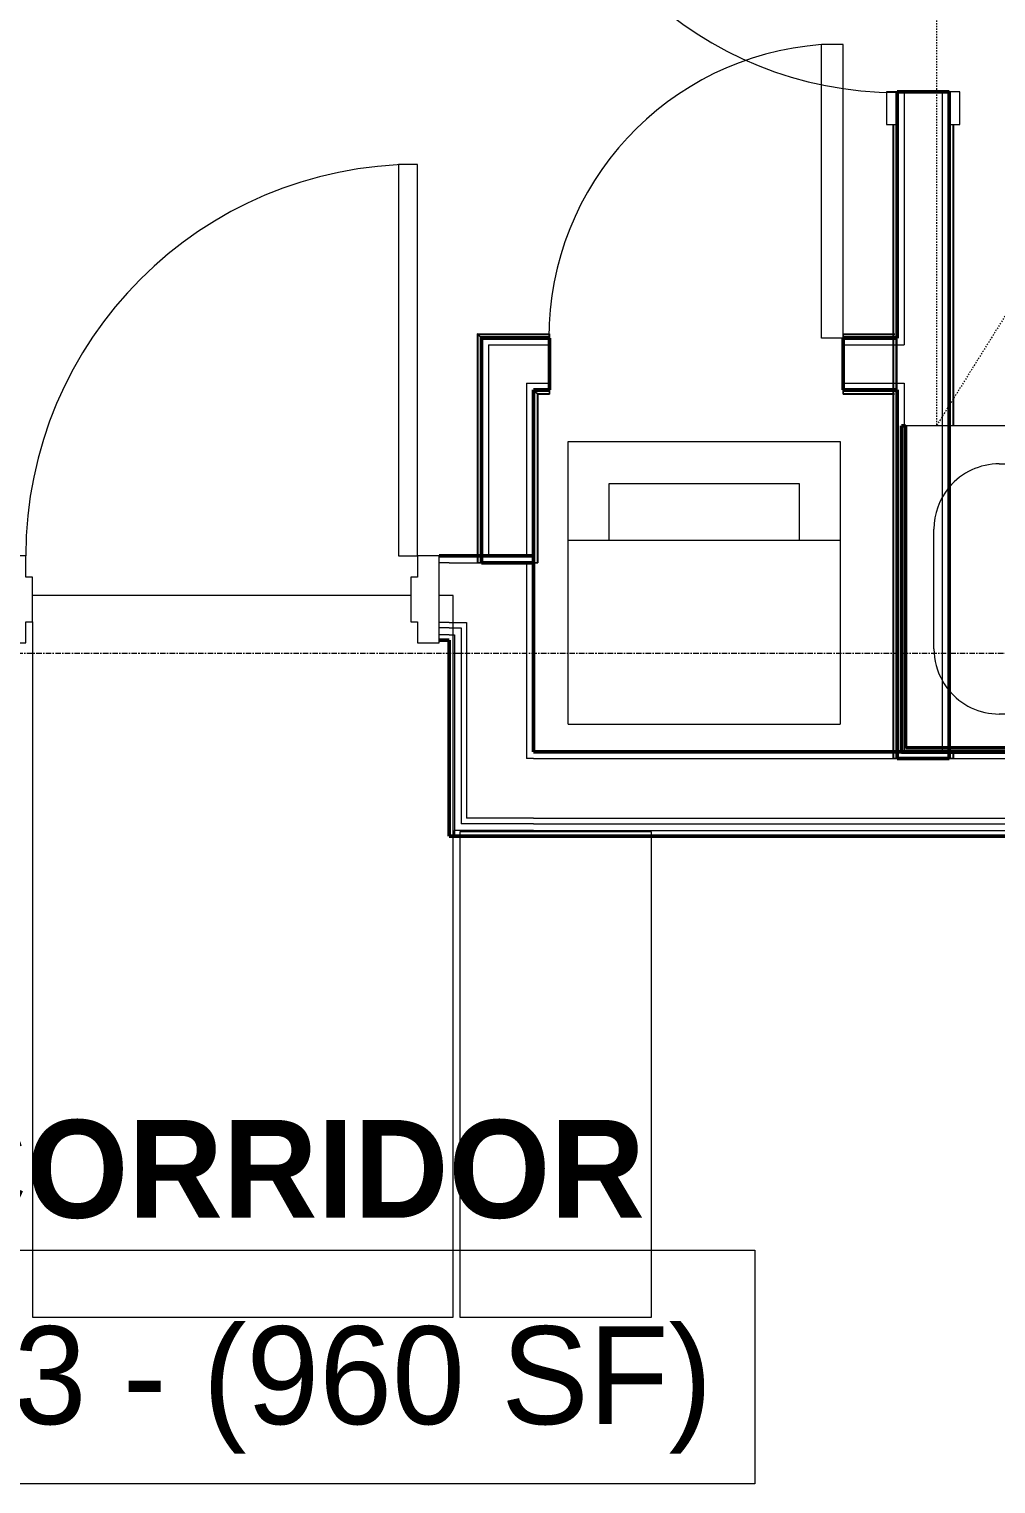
# Model space of a CAD drawing. Header units: inches. Extents: x -4218 to -1830, y 9756 to 12426.
# Drawn here: x -3065.1 to -2976.3, y 10390.8 to 10524.6 of the extents above; entities that cross this region are included whole.
import ezdxf

# ---------------------------------------------------------------- set-up
doc = ezdxf.new("R2010")
doc.units = ezdxf.units.IN
doc.header["$MEASUREMENT"] = 0
doc.linetypes.add('Dash', pattern=[0.25, 0.125, -0.125])
doc.linetypes.add('Grid Line 1_2_', pattern=[0.875, 0.5, -0.125, 0.125, -0.125])
for name, color, linetype, lineweight in [('0-1', 7, 'Continuous', 5), ('0-2', 252, 'Continuous', 9), ('0-3', 7, 'Continuous', 9), ('A-AREA-IDEN', 2, 'Continuous', 9), ('A-DOOR-1', 7, 'Continuous', 9), ('A-DOOR-2', 50, 'Continuous', 20), ('A-DOOR-FRAM-1', 50, 'Continuous', 20), ('A-FLOR-1', 253, 'Continuous', 9), ('A-FLOR-2', 252, 'Continuous', 9), ('A-FLOR-3', 7, 'Continuous', 9), ('A-GENM-HDLN-1', 7, 'Dash', 9), ('A-GENM-HDLN-2', 252, 'Dash', 9), ('A-WALL-1', 250, 'Continuous', 50), ('A-WALL-2', 10, 'Continuous', 13), ('A-WALL-3', 253, 'Continuous', 9), ('A-WALL-4', 254, 'Continuous', 9), ('A-WALL-5', 252, 'Continuous', 9), ('A-WALL-6', 7, 'Continuous', 9), ('I-WALL-1', 250, 'Continuous', 50), ('I-WALL-2', 254, 'Continuous', 9), ('I-WALL-3', 253, 'Continuous', 9), ('I-WALL-4', 252, 'Continuous', 9), ('P-SANR-FIXT-1', 7, 'Continuous', 9), ('P-SANR-FIXT-2', 252, 'Continuous', 9), ('P-SANR-FIXT-3', 253, 'Continuous', 9), ('P-SANR-FIXT-5', 254, 'Continuous', 9), ('S-GRID-1', 1, 'Grid Line 1_2_', 9)]:
    doc.layers.add(name, color=color, linetype=linetype, lineweight=lineweight)
doc.styles.add('Century Gothic', font='ufonts.com_century-gothic.ttf', dxfattribs={"height": 9})
doc.styles.add('Century Gothic_B', font='GOTHICB.TTF', dxfattribs={"height": 9})

# ---------------------------------------------------------------- blocks, each defined once
blk = doc.blocks.new('Basic Wall _ INT - W4BØF - _5_8 GYP - 2X4 WOOD_BATT_ - 5_8 GYP_ - ___-2682878-BACKGROUND - 1ST FLOOR')
at = {"layer": 'A-WALL-3'}
for p, q in [((-2985.32, 10515.84), (-2985.32, 10518.84)), ((-2985.67, 10496.6), (-2985.67, 10496.49)), ((-2985.67, 10496.48), (-2985.67, 10496.4)), ((-2985.67, 10496.39), (-2985.67, 10496.34)), ((-2985.67, 10496.19), (-2985.67, 10491.44)), ((-2985.32, 10491.44), (-2985.32, 10496.19)), ((-2985.67, 10491.29), (-2985.67, 10491.24)), ((-2985.67, 10491.24), (-2985.67, 10491.15)), ((-2985.67, 10491.15), (-2985.67, 10491.03)), ((-2985.62, 10457.54), (-2985.74, 10457.54)), ((-2985.67, 10458.16), (-2985.67, 10457.54)), ((-2985.53, 10457.54), (-2985.62, 10457.54)), ((-2985.45, 10457.54), (-2985.53, 10457.54)), ((-2985.37, 10457.54), (-2985.45, 10457.54)), ((-2985.32, 10457.54), (-2985.37, 10457.54)), ((-2985.32, 10457.54), (-2985.32, 10458.16))]:
    blk.add_line(p, q, dxfattribs=at)
at = {"layer": 'A-WALL-4'}
for p, q in [((-2985.74, 10457.54), (-2985.67, 10457.54)), ((-2985.67, 10457.54), (-2985.53, 10457.54)), ((-2985.53, 10457.54), (-2985.46, 10457.54)), ((-2985.35, 10457.54), (-2985.32, 10457.54))]:
    blk.add_line(p, q, dxfattribs=at)
at = {"layer": 'A-WALL-5'}
for p, q in [((-2985.67, 10515.84), (-2985.67, 10496.6)), ((-2985.32, 10496.19), (-2985.32, 10515.84)), ((-2985.74, 10496.6), (-2985.74, 10496.49)), ((-2985.74, 10496.48), (-2985.74, 10496.4)), ((-2985.74, 10496.39), (-2985.74, 10496.34)), ((-2985.74, 10496.19), (-2985.74, 10491.44)), ((-2985.45, 10496.17), (-2985.45, 10492.06)), ((-2985.74, 10491.29), (-2985.74, 10491.24)), ((-2985.74, 10491.24), (-2985.74, 10491.15)), ((-2985.74, 10491.15), (-2985.74, 10491.04)), ((-2985.67, 10491.03), (-2985.67, 10458.16)), ((-2985.45, 10492.05), (-2985.45, 10491.44)), ((-2985.32, 10458.16), (-2985.32, 10491.44)), ((-2985.74, 10458.16), (-2985.74, 10457.54)), ((-2985.45, 10458.16), (-2985.45, 10457.54))]:
    blk.add_line(p, q, dxfattribs=at)
at = {"layer": 'A-WALL-6'}
for p, q in [((-2985.74, 10515.84), (-2985.74, 10496.6)), ((-2985.45, 10515.84), (-2985.45, 10496.19)), ((-2985.74, 10491.03), (-2985.74, 10458.16)), ((-2985.45, 10491.44), (-2985.45, 10458.16))]:
    blk.add_line(p, q, dxfattribs=at)
blk = doc.blocks.new('Basic Wall _ INT - W4BØF - _5_8 GYP - 2X4 WOOD_BATT_ - 5_8 GYP_ - ___-2682877-BACKGROUND - 1ST FLOOR')
at = {"layer": 'A-WALL-3'}
for p, q in [((-2980.57, 10515.84), (-2980.57, 10518.84)), ((-2980.57, 10457.54), (-2980.57, 10458.13)), ((-2980.53, 10457.54), (-2980.57, 10457.54)), ((-2980.49, 10457.54), (-2980.53, 10457.54)), ((-2980.46, 10457.54), (-2980.49, 10457.54)), ((-2980.45, 10457.54), (-2980.46, 10457.54)), ((-2980.28, 10457.54), (-2980.45, 10457.54)), ((-2980.45, 10457.54), (-2980.45, 10457.54)), ((-2980.16, 10457.54), (-2980.28, 10457.54)), ((-2980.22, 10458.13), (-2980.22, 10457.54))]:
    blk.add_line(p, q, dxfattribs=at)
at = {"layer": 'A-WALL-4'}
for p, q in [((-2980.57, 10457.54), (-2980.55, 10457.54)), ((-2980.43, 10457.54), (-2980.37, 10457.54)), ((-2980.37, 10457.54), (-2980.22, 10457.54)), ((-2980.22, 10457.54), (-2980.16, 10457.54))]:
    blk.add_line(p, q, dxfattribs=at)
at = {"layer": 'A-WALL-5'}
for p, q in [((-2980.57, 10488.13), (-2980.57, 10515.84)), ((-2980.22, 10515.84), (-2980.22, 10488.13)), ((-2980.45, 10457.54), (-2980.45, 10458.13)), ((-2980.16, 10458.13), (-2980.16, 10457.54))]:
    blk.add_line(p, q, dxfattribs=at)
at = {"layer": 'A-WALL-6'}
for p, q in [((-2980.45, 10488.13), (-2980.45, 10515.84)), ((-2980.16, 10515.84), (-2980.16, 10488.13))]:
    blk.add_line(p, q, dxfattribs=at)
blk = doc.blocks.new('Basic Wall _ INT - W4BØF - _5_8 GYP - 2X4 WOOD_BATT_ - 5_8 GYP_ - ___-2682880-BACKGROUND - 1ST FLOOR')
at = {"layer": 'A-WALL-3'}
for p, q in [((-3018.75, 10491.42), (-3018.77, 10491.44)), ((-3018.65, 10491.32), (-3018.65, 10491.31)), ((-3018.57, 10491.24), (-3018.63, 10491.3)), ((-3018.42, 10491.09), (-3018.57, 10491.23)), ((-3018.36, 10491.03), (-3018.42, 10491.09)), ((-3018.77, 10475.53), (-3018.77, 10476.16))]:
    blk.add_line(p, q, dxfattribs=at)
at = {"layer": 'A-WALL-5'}
for p, q in [((-3018.77, 10476.16), (-3018.77, 10491.44)), ((-3018.42, 10491.09), (-3018.42, 10475.53)), ((-3018.77, 10475.53), (-3018.75, 10475.53)), ((-3018.63, 10475.53), (-3018.57, 10475.53)), ((-3018.57, 10475.53), (-3018.42, 10475.53)), ((-3018.42, 10475.53), (-3018.36, 10475.53))]:
    blk.add_line(p, q, dxfattribs=at)
at = {"layer": 'A-WALL-6'}
for p, q in [((-3018.65, 10475.53), (-3018.65, 10491.31)), ((-3018.36, 10491.03), (-3018.36, 10475.53)), ((-3018.73, 10475.53), (-3018.77, 10475.53)), ((-3018.65, 10475.53), (-3018.73, 10475.53)), ((-3018.36, 10475.53), (-3018.65, 10475.53))]:
    blk.add_line(p, q, dxfattribs=at)
at = {"layer": 'A-WALL-6', "flags": 128}
for points in [[(-3018.73, 10491.4), (-3018.71, 10491.38), (-3018.69, 10491.36), (-3018.67, 10491.34), (-3018.66, 10491.33), (-3018.65, 10491.32)], [(-3018.65, 10491.31), (-3018.63, 10491.29), (-3018.57, 10491.24), (-3018.48, 10491.15), (-3018.36, 10491.03)]]:
    blk.add_lwpolyline(points, dxfattribs=at)
blk = doc.blocks.new('Basic Wall _ INT - W4BØF - _5_8 GYP - 2X4 WOOD_BATT_ - 5_8 GYP_ - ___-2682879-BACKGROUND - 1ST FLOOR')
at = {"layer": 'A-WALL-3'}
for p, q in [((-3023.87, 10496.54), (-3023.94, 10496.6)), ((-3023.73, 10496.4), (-3023.87, 10496.54)), ((-3023.66, 10496.33), (-3023.73, 10496.39)), ((-3023.52, 10496.19), (-3023.55, 10496.21)), ((-3023.87, 10476.16), (-3023.87, 10475.54)), ((-3023.52, 10475.54), (-3023.52, 10476.16)), ((-3023.94, 10475.53), (-3023.87, 10475.53)), ((-3023.87, 10475.53), (-3023.73, 10475.53)), ((-3023.73, 10475.53), (-3023.66, 10475.53)), ((-3023.55, 10475.53), (-3023.52, 10475.53))]:
    blk.add_line(p, q, dxfattribs=at)
at = {"layer": 'A-WALL-5'}
for p, q in [((-3023.87, 10496.54), (-3023.87, 10476.16)), ((-3023.52, 10476.16), (-3023.52, 10496.19)), ((-3023.94, 10476.16), (-3023.94, 10475.54)), ((-3023.65, 10476.16), (-3023.65, 10475.54)), ((-3023.65, 10475.53), (-3023.94, 10475.53)), ((-3023.57, 10475.53), (-3023.65, 10475.53)), ((-3023.52, 10475.53), (-3023.57, 10475.53))]:
    blk.add_line(p, q, dxfattribs=at)
at = {"layer": 'A-WALL-6'}
for p, q in [((-3023.94, 10496.6), (-3023.94, 10476.16)), ((-3023.65, 10496.31), (-3023.65, 10476.16))]:
    blk.add_line(p, q, dxfattribs=at)
at = {"layer": 'A-WALL-6', "flags": 128}
for points in [[(-3023.94, 10496.6), (-3023.82, 10496.48), (-3023.73, 10496.39), (-3023.67, 10496.33), (-3023.65, 10496.31)], [(-3023.65, 10496.31), (-3023.65, 10496.31), (-3023.64, 10496.3), (-3023.62, 10496.29), (-3023.61, 10496.27), (-3023.59, 10496.25), (-3023.57, 10496.23)]]:
    blk.add_lwpolyline(points, dxfattribs=at)
blk = doc.blocks.new('SWING - SINGLE - FLUSH - 2-10 x 6-8 - PRIVACY-3199407-BACKGROUND - 1ST FLOOR')
at = {"layer": 'A-DOOR-1'}
blk.add_arc((17, 2.37), 34.07, 93.3657, 180, dxfattribs=at)
at = {"layer": 'A-DOOR-2'}
for p, q in [((15, 2.37), (15, 36.38)), ((17, 36.38), (15, 36.38)), ((17, 2.37), (17, 36.38)), ((17, 2.37), (15, 2.37))]:
    blk.add_line(p, q, dxfattribs=at)
at = {"layer": 'A-DOOR-FRAM-1'}
for p, q in [((-17, 3.37), (-20, 3.37)), ((-20, 3.37), (-20, 2.37)), ((-17, 2.37), (-17, 3.37)), ((20, 3.37), (17, 3.37)), ((17, 3.37), (17, 2.37)), ((20, 2.37), (20, 3.37)), ((-20, 2.37), (-17, 2.37)), ((17, 2.37), (20, 2.37)), ((-17, -2.38), (-20, -2.38)), ((-20, -2.38), (-20, -3.38)), ((-17, -3.38), (-17, -2.38)), ((20, -2.38), (17, -2.38)), ((17, -2.38), (17, -3.38)), ((20, -3.38), (20, -2.38)), ((-20, -3.38), (-17, -3.38)), ((17, -3.38), (20, -3.38))]:
    blk.add_line(p, q, dxfattribs=at)
blk = doc.blocks.new('Basic Wall _ INT - W4BØF - _5_8 GYP - 2X4 WOOD_BATT_ - 5_8 GYP_ - ___-2682882-BACKGROUND - 1ST FLOOR')
at = {"layer": 'A-WALL-3'}
for p, q in [((-3018.77, 10491.44), (-3018.75, 10491.42)), ((-3018.65, 10491.31), (-3018.65, 10491.32)), ((-3018.63, 10491.3), (-3018.57, 10491.24)), ((-3018.57, 10491.23), (-3018.42, 10491.09)), ((-3018.42, 10491.09), (-3018.36, 10491.03)), ((-2985.74, 10491.09), (-2985.57, 10491.09)), ((-2985.32, 10491.38), (-2985.32, 10491.31)), ((-2985.32, 10491.31), (-2985.32, 10491.03))]:
    blk.add_line(p, q, dxfattribs=at)
at = {"layer": 'A-WALL-4'}
for p, q in [((-2985.32, 10491.42), (-2985.32, 10491.44)), ((-2985.32, 10491.24), (-2985.32, 10491.3)), ((-2985.32, 10491.09), (-2985.32, 10491.23)), ((-2985.32, 10491.03), (-2985.32, 10491.09))]:
    blk.add_line(p, q, dxfattribs=at)
at = {"layer": 'A-WALL-5'}
for p, q in [((-3017.29, 10491.44), (-3018.77, 10491.44)), ((-3018.42, 10491.09), (-3017.29, 10491.09)), ((-3017.29, 10491.42), (-3017.29, 10491.44)), ((-3017.29, 10491.32), (-3017.29, 10491.31)), ((-3017.29, 10491.24), (-3017.29, 10491.3)), ((-3017.29, 10491.09), (-3017.29, 10491.23)), ((-3017.29, 10491.03), (-3017.29, 10491.09)), ((-2990.29, 10491.44), (-2990.29, 10491.42)), ((-2985.32, 10491.44), (-2990.29, 10491.44)), ((-2990.29, 10491.3), (-2990.29, 10491.24)), ((-2990.29, 10491.23), (-2990.29, 10491.09)), ((-2990.29, 10491.09), (-2990.29, 10491.03)), ((-2990.29, 10491.09), (-2985.74, 10491.09)), ((-2985.74, 10491.03), (-2985.57, 10491.03)), ((-2985.32, 10491.44), (-2985.32, 10491.4)), ((-2985.32, 10491.4), (-2985.32, 10491.38))]:
    blk.add_line(p, q, dxfattribs=at)
at = {"layer": 'A-WALL-6'}
for p, q in [((-3018.65, 10491.31), (-3017.29, 10491.31)), ((-3018.36, 10491.03), (-3017.29, 10491.03)), ((-3017.29, 10491.44), (-3017.29, 10491.4)), ((-3017.29, 10491.4), (-3017.29, 10491.32)), ((-3017.29, 10491.31), (-3017.29, 10491.03)), ((-2990.29, 10491.4), (-2990.29, 10491.44)), ((-2990.29, 10491.31), (-2990.29, 10491.4)), ((-2990.29, 10491.31), (-2985.32, 10491.31)), ((-2990.29, 10491.03), (-2990.29, 10491.31)), ((-2990.29, 10491.03), (-2985.74, 10491.03))]:
    blk.add_line(p, q, dxfattribs=at)
at = {"layer": 'A-WALL-6', "flags": 128}
for points in [[(-3018.65, 10491.32), (-3018.66, 10491.33), (-3018.67, 10491.34), (-3018.69, 10491.36), (-3018.71, 10491.38), (-3018.73, 10491.4)], [(-3018.36, 10491.03), (-3018.48, 10491.15), (-3018.57, 10491.24), (-3018.63, 10491.29), (-3018.65, 10491.31)]]:
    blk.add_lwpolyline(points, dxfattribs=at)
blk = doc.blocks.new('Basic Wall _ INT - W4BØF - _5_8 GYP - 2X4 WOOD_BATT_ - 5_8 GYP_ - ___-2682881-BACKGROUND - 1ST FLOOR')
at = {"layer": 'A-WALL-3'}
for p, q in [((-3023.94, 10496.6), (-3023.87, 10496.54)), ((-3023.87, 10496.54), (-3023.73, 10496.4)), ((-3023.73, 10496.39), (-3023.66, 10496.33)), ((-3023.55, 10496.21), (-3023.52, 10496.19)), ((-2985.74, 10496.54), (-2985.66, 10496.54)), ((-2985.62, 10496.54), (-2985.56, 10496.54)), ((-2985.32, 10496.6), (-2985.32, 10496.31)), ((-2985.32, 10496.31), (-2985.32, 10496.25))]:
    blk.add_line(p, q, dxfattribs=at)
at = {"layer": 'A-WALL-4'}
for p, q in [((-2985.32, 10496.54), (-2985.32, 10496.6)), ((-2985.32, 10496.4), (-2985.32, 10496.54)), ((-2985.32, 10496.33), (-2985.32, 10496.39)), ((-2985.32, 10496.19), (-2985.32, 10496.21))]:
    blk.add_line(p, q, dxfattribs=at)
at = {"layer": 'A-WALL-5'}
for p, q in [((-3023.87, 10496.54), (-3017.29, 10496.54)), ((-3017.29, 10496.19), (-3023.52, 10496.19)), ((-3017.29, 10496.54), (-3017.29, 10496.6)), ((-3017.29, 10496.4), (-3017.29, 10496.54)), ((-3017.29, 10496.33), (-3017.29, 10496.39)), ((-3017.29, 10496.19), (-3017.29, 10496.21)), ((-2990.29, 10496.6), (-2990.29, 10496.54)), ((-2990.29, 10496.54), (-2990.29, 10496.4)), ((-2990.29, 10496.54), (-2985.74, 10496.54)), ((-2990.29, 10496.39), (-2990.29, 10496.33)), ((-2990.29, 10496.21), (-2990.29, 10496.19)), ((-2985.32, 10496.19), (-2990.29, 10496.19)), ((-2985.74, 10496.6), (-2985.66, 10496.6)), ((-2985.62, 10496.6), (-2985.56, 10496.6)), ((-2985.32, 10496.25), (-2985.32, 10496.23)), ((-2985.32, 10496.23), (-2985.32, 10496.19))]:
    blk.add_line(p, q, dxfattribs=at)
at = {"layer": 'A-WALL-6'}
for p, q in [((-3023.94, 10496.6), (-3017.29, 10496.6)), ((-3017.29, 10496.31), (-3023.65, 10496.31)), ((-3017.29, 10496.6), (-3017.29, 10496.31)), ((-3017.29, 10496.31), (-3017.29, 10496.23)), ((-3017.29, 10496.23), (-3017.29, 10496.19)), ((-2990.29, 10496.31), (-2990.29, 10496.6)), ((-2990.29, 10496.6), (-2985.74, 10496.6)), ((-2985.32, 10496.31), (-2990.29, 10496.31)), ((-2990.29, 10496.23), (-2990.29, 10496.31)), ((-2990.29, 10496.19), (-2990.29, 10496.23))]:
    blk.add_line(p, q, dxfattribs=at)
at = {"layer": 'A-WALL-6', "flags": 128}
for points in [[(-3023.65, 10496.31), (-3023.67, 10496.33), (-3023.73, 10496.39), (-3023.82, 10496.48), (-3023.94, 10496.6)], [(-3023.57, 10496.23), (-3023.59, 10496.25), (-3023.61, 10496.27), (-3023.62, 10496.29), (-3023.64, 10496.3), (-3023.65, 10496.31), (-3023.65, 10496.31)]]:
    blk.add_lwpolyline(points, dxfattribs=at)
blk = doc.blocks.new('Stacked Washer and Dryer - 26_x25_ - Private-1372850-BACKGROUND - 1ST FLOOR')
at = {"layer": 'P-SANR-FIXT-1'}
for p, q in [((0, 12.5), (26, 12.5)), ((0, 12.5), (0, -12.5)), ((16.90625, -12.5), (16.90625, 12.5)), ((26, 12.5), (26, -12.5)), ((22.09375, 8.75), (16.90625, 8.75)), ((22.09375, -8.75), (22.09375, 8.75)), ((16.90625, -8.75), (22.09375, -8.75)), ((26, -12.5), (0, -12.5))]:
    blk.add_line(p, q, dxfattribs=at)
blk = doc.blocks.new('SWING - SINGLE - FLUSH - 27_ x 80_ - OFFSET PIVOT DOOR AT WASHER_DRYER-3199416-BACKGROUND - 1ST FLOOR')
at = {"layer": 'A-DOOR-1'}
blk.add_arc((13.5, 2.37), 27.07, 94.2376, 180, dxfattribs=at)
at = {"layer": 'A-DOOR-2'}
for p, q in [((11.5, 2.37), (11.5, 29.37)), ((13.5, 29.37), (11.5, 29.37)), ((13.5, 2.37), (13.5, 29.37)), ((13.5, 2.37), (11.5, 2.37))]:
    blk.add_line(p, q, dxfattribs=at)
blk = doc.blocks.new('Bath Tub - Maestro - 60_x30_-V117-BACKGROUND - 1ST FLOOR')
at = {"layer": 'P-SANR-FIXT-1'}
for p, q in [((35, 26.5), (51, 26.5)), ((35, 26.5), (35, 25)), ((35, 25), (9.35, 20.74)), ((43, 25), (35, 25)), ((4, 21), (0.37, 21)), ((4, 16), (4, 21)), ((5, 16), (5, 20.04)), ((49, 11), (49, 19)), ((6, 16.8), (6, 16)), ((4, 14), (4, 16)), ((4, 16), (10.94, 16)), ((10.94, 14), (10.94, 16)), ((4, 9), (4, 14)), ((10.94, 14), (4, 14)), ((5, 9.96), (5, 14)), ((6, 14), (6, 13.2)), ((0.37, 9), (4, 9)), ((9.35, 9.26), (35, 5)), ((35, 3.5), (35, 5)), ((35, 5), (43, 5)), ((51, 3.5), (35, 3.5)), ((0.37, 0), (55.62, 0))]:
    blk.add_line(p, q, dxfattribs=at)
at = {"layer": 'P-SANR-FIXT-1', "flags": 128}
for points in [[(8.63, 24.03), (11.56, 24.3), (14.49, 24.58), (17.42, 24.85), (20.35, 25.13), (23.28, 25.4), (26.21, 25.68), (29.14, 25.95), (32.07, 26.23), (35, 26.5)], [(35, 3.5), (32.07, 3.77), (29.14, 4.05), (26.21, 4.32), (23.28, 4.6), (20.35, 4.87), (17.42, 5.15), (14.49, 5.42), (11.56, 5.7), (8.63, 5.97)]]:
    blk.add_lwpolyline(points, dxfattribs=at)
at = {"layer": 'P-SANR-FIXT-1'}
for centre, radius, start, end in [((51, 20.5), 6, 38.985, 90), ((43, 19), 6, 360, 90), ((9, 20.04), 4, 95.3558, 180), ((2, 19), 1.5, 360, 180), ((10, 16.8), 4, 99.4223, 180), ((2, 19), 1.5, 180, 360), ((10.94, 15), 1.5, 360, 137.9289), ((10.94, 15), 1.5, 222.0711, 360), ((2, 11), 1.5, 360, 180), ((10, 13.2), 4, 180, 260.5777), ((2, 11), 1.5, 180, 360), ((43, 11), 6, 270, 0), ((9, 9.96), 4, 180, 264.6442), ((51, 9.5), 6, 270, 320)]:
    blk.add_arc(centre, radius, start, end, dxfattribs=at)
at = {"layer": 'P-SANR-FIXT-2'}
for p, q in [((0.37, 21), (0, 21)), ((57, 20.5), (57, 9.5)), ((0, 9), (0.37, 9)), ((0, 0), (0.37, 0)), ((55.62, 0), (59.62, 0))]:
    blk.add_line(p, q, dxfattribs=at)
for centre, start, end in [((51, 20.5), 30.198, 38.985), ((51, 20.5), 0, 30), ((51, 9.5), 320.4789, 360)]:
    blk.add_arc(centre, 6, start, end, dxfattribs=at)
at = {"layer": 'P-SANR-FIXT-3'}
for p, q in [((55.62, 30), (0, 30)), ((0, 29.97), (0, 21)), ((60, 0), (60, 29.97)), ((0, 21), (0, 9)), ((0, 9), (0, 0)), ((59.62, 0), (60, 0))]:
    blk.add_line(p, q, dxfattribs=at)
at = {"layer": 'P-SANR-FIXT-5'}
for p, q in [((56.22, 30), (55.62, 30)), ((59.75, 30), (56.25, 30)), ((60, 30), (59.78, 30)), ((0, 21), (0, 9))]:
    blk.add_line(p, q, dxfattribs=at)
blk = doc.blocks.new('ADA Clearances - 30_x48_-V118-BACKGROUND - 1ST FLOOR')
at = {"layer": 'A-GENM-HDLN-1'}
for p, q in [((15, -24), (-15, 24)), ((13.86, 24), (-15, 24)), ((-15, 24), (-15, -24)), ((-15, -24), (13.86, 22.18)), ((15, -24), (15, -6.68)), ((-15, -24), (15, -24))]:
    blk.add_line(p, q, dxfattribs=at)
at = {"layer": 'A-GENM-HDLN-2'}
for p, q in [((13.86, 22.18), (15, 24)), ((15, 24), (13.86, 24)), ((15, -6.68), (15, 24))]:
    blk.add_line(p, q, dxfattribs=at)
blk = doc.blocks.new('CTR - 1st Phase - Unit Layouts_rvt-1-BACKGROUND - 1ST FLOOR')
at = {"layer": 'A-WALL-1'}
for p, q in [((-2980.57, 10518.84), (-2985.32, 10518.84)), ((-2985.32, 10518.84), (-2985.32, 10496.19)), ((-2980.57, 10457.54), (-2980.57, 10518.84)), ((-3022.9, 10496.19), (-3023.52, 10496.19)), ((-3023.52, 10496.19), (-3023.52, 10475.53)), ((-3018.77, 10496.19), (-3022.9, 10496.19)), ((-3017.29, 10496.19), (-3018.77, 10496.19)), ((-3017.29, 10491.44), (-3017.29, 10496.19)), ((-2985.32, 10496.19), (-2990.29, 10496.19)), ((-2990.29, 10496.19), (-2990.29, 10491.44)), ((-3018.77, 10475.53), (-3018.77, 10491.44)), ((-3018.77, 10491.44), (-3017.29, 10491.44)), ((-2990.29, 10491.44), (-2985.32, 10491.44)), ((-2985.32, 10491.44), (-2985.32, 10457.54)), ((-2984.57, 10488.13), (-2984.95, 10488.13)), ((-2984.95, 10488.13), (-2984.95, 10458.51)), ((-2984.57, 10458.51), (-2984.57, 10488.13)), ((-3023.52, 10475.53), (-3022.9, 10475.53)), ((-3022.9, 10475.53), (-3019.4, 10475.53)), ((-3019.4, 10475.53), (-3018.77, 10475.53)), ((-2985.32, 10457.54), (-2984.7, 10457.54)), ((-2984.95, 10458.51), (-2984.95, 10458.13)), ((-2984.95, 10458.13), (-2924.95, 10458.13)), ((-2984.7, 10457.54), (-2981.2, 10457.54)), ((-2925.32, 10458.51), (-2984.57, 10458.51)), ((-2981.2, 10457.54), (-2980.57, 10457.54))]:
    blk.add_line(p, q, dxfattribs=at)
at = {"layer": 'A-WALL-2'}
for p, q in [((-2984.7, 10518.84), (-2984.7, 10495.56)), ((-2981.2, 10518.84), (-2981.2, 10458.16)), ((-3022.9, 10495.56), (-3022.9, 10476.16)), ((-3022.9, 10495.56), (-3019.4, 10495.56)), ((-3019.4, 10495.56), (-3018.77, 10495.56)), ((-3018.77, 10495.56), (-3017.29, 10495.56)), ((-2990.29, 10495.56), (-2985.32, 10495.56)), ((-2985.32, 10495.56), (-2984.7, 10495.56)), ((-3019.4, 10492.06), (-3019.4, 10476.16)), ((-3019.4, 10492.06), (-3018.77, 10492.06)), ((-3018.77, 10492.06), (-3017.29, 10492.06)), ((-2990.29, 10492.06), (-2985.32, 10492.06)), ((-2985.32, 10492.06), (-2984.7, 10492.06)), ((-2984.7, 10492.06), (-2984.7, 10458.16)), ((-3022.9, 10476.16), (-3019.4, 10476.16)), ((-2981.2, 10458.16), (-2984.7, 10458.16))]:
    blk.add_line(p, q, dxfattribs=at)
at = {"layer": 'A-WALL-3'}
for p, q in [((-2985.32, 10515.84), (-2985.32, 10496.6)), ((-2980.57, 10488.13), (-2980.57, 10515.84)), ((-3023.52, 10496.19), (-3018.77, 10496.19)), ((-3023.52, 10496.19), (-3023.52, 10476.16)), ((-3017.29, 10496.19), (-3018.77, 10496.19)), ((-2985.74, 10496.19), (-2990.29, 10496.19)), ((-3018.77, 10476.16), (-3018.77, 10491.44)), ((-3018.77, 10491.44), (-3017.29, 10491.44)), ((-2990.29, 10491.44), (-2985.74, 10491.44)), ((-2985.32, 10491.03), (-2985.32, 10458.16)), ((-2984.95, 10488.13), (-2984.57, 10488.13)), ((-2984.95, 10488.13), (-2984.95, 10458.51)), ((-2984.57, 10458.51), (-2984.57, 10488.13)), ((-3019.41, 10475.53), (-3023.52, 10475.53)), ((-3018.77, 10475.53), (-3019.4, 10475.53)), ((-2984.95, 10458.16), (-2984.95, 10458.51)), ((-2981.23, 10458.51), (-2984.57, 10458.51)), ((-2980.57, 10458.51), (-2981.2, 10458.51)), ((-2980.57, 10458.13), (-2924.95, 10458.13))]:
    blk.add_line(p, q, dxfattribs=at)
at = {"layer": 'A-WALL-4'}
for p, q in [((-2985.32, 10518.84), (-2985.32, 10515.84)), ((-2980.57, 10515.84), (-2980.57, 10518.84)), ((-2985.56, 10496.19), (-2985.74, 10496.19)), ((-2985.32, 10496.6), (-2985.32, 10496.33)), ((-2985.74, 10491.44), (-2985.57, 10491.44)), ((-2985.32, 10491.29), (-2985.32, 10491.03)), ((-3023.52, 10476.16), (-3023.52, 10475.54)), ((-3018.77, 10475.53), (-3018.77, 10476.16)), ((-2985.32, 10458.16), (-2985.32, 10457.54)), ((-2980.57, 10457.54), (-2985.32, 10457.54)), ((-2984.95, 10458.13), (-2984.73, 10458.13)), ((-2984.7, 10458.13), (-2981.2, 10458.13)), ((-2981.16, 10458.13), (-2980.57, 10458.13)), ((-2980.57, 10457.54), (-2980.57, 10458.13))]:
    blk.add_line(p, q, dxfattribs=at)
at = {"layer": 'A-WALL-5'}
for p, q in [((-2985.32, 10518.84), (-2980.57, 10518.84)), ((-3017.29, 10496.19), (-3017.29, 10491.44)), ((-2990.29, 10491.44), (-2990.29, 10496.19)), ((-2925.32, 10458.51), (-2980.57, 10458.51))]:
    blk.add_line(p, q, dxfattribs=at)
at = {"layer": '0-2'}
for name, p in [('Basic Wall _ INT - W4BØF - _5_8 GYP - 2X4 WOOD_BATT_ - 5_8 GYP_ - ___-2682877-BACKGROUND - 1ST FLOOR', (0, 0)), ('Basic Wall _ INT - W4BØF - _5_8 GYP - 2X4 WOOD_BATT_ - 5_8 GYP_ - ___-2682878-BACKGROUND - 1ST FLOOR', (0, 0)), ('SWING - SINGLE - FLUSH - 27_ x 80_ - OFFSET PIVOT DOOR AT WASHER_DRYER-3199416-BACKGROUND - 1ST FLOOR', (-3003.79, 10493.81)), ('Basic Wall _ INT - W4BØF - _5_8 GYP - 2X4 WOOD_BATT_ - 5_8 GYP_ - ___-2682879-BACKGROUND - 1ST FLOOR', (0, 0)), ('Basic Wall _ INT - W4BØF - _5_8 GYP - 2X4 WOOD_BATT_ - 5_8 GYP_ - ___-2682881-BACKGROUND - 1ST FLOOR', (0, 0)), ('Basic Wall _ INT - W4BØF - _5_8 GYP - 2X4 WOOD_BATT_ - 5_8 GYP_ - ___-2682880-BACKGROUND - 1ST FLOOR', (0, 0)), ('Basic Wall _ INT - W4BØF - _5_8 GYP - 2X4 WOOD_BATT_ - 5_8 GYP_ - ___-2682882-BACKGROUND - 1ST FLOOR', (0, 0))]:
    blk.add_blockref(name, p, dxfattribs=at)
for name, p, rotation in [('SWING - SINGLE - FLUSH - 2-10 x 6-8 - PRIVACY-3199407-BACKGROUND - 1ST FLOOR', (-2982.95, 10535.84), 89.99999999999994), ('ADA Clearances - 30_x48_-V118-BACKGROUND - 1ST FLOOR', (-2966.71, 10512.16), 180), ('Bath Tub - Maestro - 60_x30_-V117-BACKGROUND - 1ST FLOOR', (-2924.95, 10488.13), 180), ('Stacked Washer and Dryer - 26_x25_ - Private-1372850-BACKGROUND - 1ST FLOOR', (-3003.07, 10460.69), 89.99999999999686)]:
    blk.add_blockref(name, p, dxfattribs=dict(at, rotation=rotation))
blk = doc.blocks.new('HOLLOW METAL - UNIT DOOR-2191979-BACKGROUND - 1ST FLOOR')
at = {"layer": 'A-DOOR-1'}
blk.add_arc((18, 4.125), 36, 90, 180, dxfattribs=at)
at = {"layer": 'A-DOOR-2'}
for p, q in [((18, 40.125), (16.25, 40.125)), ((16.25, 40.125), (16.25, 4.125)), ((18, 4.125), (18, 40.125)), ((16.25, 4.125), (18, 4.125))]:
    blk.add_line(p, q, dxfattribs=at)
at = {"layer": 'A-DOOR-FRAM-1'}
for p, q in [((-18, 4.125), (-20, 4.125)), ((-20, 4.125), (-20, -3.875)), ((-18, 2.1875), (-18, 4.125)), ((18, 4.125), (18, 2.1875)), ((20, 4.125), (18, 4.125)), ((20, -3.875), (20, 4.125)), ((-17.375, 2.1875), (-18, 2.1875)), ((-17.375, -1.9375), (-17.375, 2.1875)), ((18, 2.1875), (17.375, 2.1875)), ((17.375, 2.1875), (17.375, -1.9375)), ((-18, -3.875), (-18, -1.9375)), ((-18, -1.9375), (-17.375, -1.9375)), ((17.375, -1.9375), (18, -1.9375)), ((18, -1.9375), (18, -3.875)), ((-20, -3.875), (-18, -3.875)), ((18, -3.875), (20, -3.875))]:
    blk.add_line(p, q, dxfattribs=at)
blk = doc.blocks.new('CTR - 1st Phase - Common Walls_rvt-1-BACKGROUND - 1ST FLOOR')
at = {"layer": 'A-FLOR-1'}
for p, q in [((-3026.15, 10450.41), (-3026.15, 10450.79)), ((-3007.91, 10450.79), (-3025.52, 10450.79)), ((-3025.52, 10450.79), (-3025.52, 10450.41)), ((-3007.91, 10450.41), (-3007.91, 10450.79))]:
    blk.add_line(p, q, dxfattribs=at)
at = {"layer": 'A-FLOR-2'}
for p, q in [((-3026.15, 10472.54), (-3027.42, 10472.54)), ((-3026.15, 10450.79), (-3026.15, 10472.54)), ((-3026.15, 10450.16), (-3026.15, 10450.41)), ((-3025.52, 10450.41), (-3025.52, 10450.16)), ((-3007.91, 10450.16), (-3007.91, 10450.41))]:
    blk.add_line(p, q, dxfattribs=at)
at = {"layer": 'A-FLOR-3'}
for p, q in [((-3030.05, 10472.54), (-3064.8, 10472.54)), ((-3064.8, 10470.1), (-3064.8, 10406.19)), ((-3026.15, 10406.19), (-3026.15, 10450.16)), ((-3025.52, 10450.16), (-3025.52, 10406.19)), ((-3007.91, 10406.19), (-3007.91, 10450.16)), ((-3064.8, 10406.19), (-3026.15, 10406.19)), ((-3025.52, 10406.19), (-3007.91, 10406.19))]:
    blk.add_line(p, q, dxfattribs=at)
at = {"layer": 'A-WALL-2'}
for p, q in [((-3026.52, 10475.54), (-3027.42, 10475.54)), ((-3026.52, 10475.54), (-3024.9, 10475.54)), ((-3024.9, 10475.54), (-3019.4, 10475.54)), ((-3019.4, 10475.54), (-3019.4, 10457.54)), ((-3026.52, 10470.04), (-3027.42, 10470.04)), ((-3026.52, 10469.54), (-3027.42, 10469.54)), ((-3026.52, 10470.04), (-3025.4, 10470.04)), ((-3026.52, 10469.54), (-3026.02, 10469.54)), ((-3026.02, 10469.54), (-3025.4, 10469.54)), ((-3025.4, 10470.04), (-3024.9, 10470.04)), ((-3025.4, 10469.54), (-3025.4, 10451.54)), ((-3024.9, 10470.04), (-3024.9, 10452.04)), ((-3026.52, 10468.91), (-3027.42, 10468.91)), ((-3026.52, 10468.91), (-3026.02, 10468.91)), ((-3026.02, 10468.91), (-3026.02, 10450.91)), ((-3018.77, 10457.54), (-3019.4, 10457.54)), ((-3018.77, 10457.54), (-2920.57, 10457.54)), ((-3025.4, 10450.91), (-3026.02, 10450.91)), ((-3026.02, 10450.41), (-3026.02, 10450.91)), ((-3026.02, 10450.91), (-3026.02, 10450.41)), ((-3024.9, 10451.54), (-3025.4, 10451.54)), ((-3018.77, 10450.91), (-3025.4, 10450.91)), ((-3019.4, 10452.04), (-3024.9, 10452.04)), ((-3018.77, 10451.54), (-3024.9, 10451.54)), ((-3018.77, 10452.04), (-3019.4, 10452.04)), ((-3018.77, 10452.04), (-2920.57, 10452.04)), ((-3018.77, 10451.54), (-2920.57, 10451.54)), ((-3018.77, 10450.91), (-2920.57, 10450.91))]:
    blk.add_line(p, q, dxfattribs=at)
at = {"layer": 'I-WALL-1'}
for p, q in [((-3026.52, 10476.16), (-3027.42, 10476.16)), ((-3019.4, 10476.16), (-3026.52, 10476.16)), ((-3018.77, 10476.16), (-3019.4, 10476.16)), ((-3018.77, 10458.16), (-3018.77, 10476.16)), ((-3027.42, 10468.41), (-3026.52, 10468.41)), ((-3026.52, 10468.41), (-3026.52, 10450.41)), ((-2920.57, 10458.16), (-3018.77, 10458.16)), ((-3026.52, 10450.41), (-3026.02, 10450.41)), ((-3026.02, 10450.41), (-3018.77, 10450.41)), ((-3018.77, 10450.41), (-2920.57, 10450.41))]:
    blk.add_line(p, q, dxfattribs=at)
at = {"layer": 'I-WALL-2'}
blk.add_line((-3018.77, 10475.53), (-3018.77, 10476.16), dxfattribs=at)
at = {"layer": 'I-WALL-3'}
for p, q in [((-3023.93, 10476.16), (-3023.82, 10476.16)), ((-3023.82, 10476.16), (-3023.73, 10476.16)), ((-3023.72, 10476.16), (-3023.67, 10476.16)), ((-3023.52, 10476.16), (-3022.9, 10476.16)), ((-3022.9, 10476.16), (-3019.4, 10476.16)), ((-3019.4, 10476.16), (-3018.77, 10476.16)), ((-2985.62, 10458.16), (-2985.74, 10458.16)), ((-2985.53, 10458.16), (-2985.62, 10458.16)), ((-2985.47, 10458.16), (-2985.53, 10458.16)), ((-2984.95, 10458.16), (-2985.32, 10458.16)), ((-3025.52, 10450.41), (-3026.15, 10450.41))]:
    blk.add_line(p, q, dxfattribs=at)
at = {"layer": 'I-WALL-4'}
for p, q in [((-3026.52, 10476.16), (-3027.42, 10476.16)), ((-3026.52, 10476.16), (-3023.93, 10476.16)), ((-3018.77, 10458.16), (-3018.77, 10475.53)), ((-2985.74, 10458.16), (-3018.77, 10458.16)), ((-3007.91, 10450.41), (-2920.57, 10450.41))]:
    blk.add_line(p, q, dxfattribs=at)
at = {"layer": '0-3'}
blk.add_blockref('HOLLOW METAL - UNIT DOOR-2191979-BACKGROUND - 1ST FLOOR', (-3047.42, 10472.04), dxfattribs=at)

msp = doc.modelspace()

# ---------------------------------------------------------------- linework, layer by layer
at = {"layer": 'A-AREA-IDEN', "flags": 128}
msp.add_lwpolyline([(-3082.92, 10412.34), (-2998.42, 10412.34), (-2998.42, 10390.84), (-3082.92, 10390.84)], close=True, dxfattribs=at)
at = {"layer": 'S-GRID-1'}
msp.add_line((-1830.2, 10467.19), (-4168.71, 10467.19), dxfattribs=at)

# ---------------------------------------------------------------- block references
at = {"layer": '0-1'}
for name in ['CTR - 1st Phase - Unit Layouts_rvt-1-BACKGROUND - 1ST FLOOR', 'CTR - 1st Phase - Common Walls_rvt-1-BACKGROUND - 1ST FLOOR']:
    msp.add_blockref(name, (0, 0), dxfattribs=at)

# ---------------------------------------------------------------- texts
at = {"layer": 'A-AREA-IDEN', "char_height": 9, "attachment_point": 1}
for s, insert, width, style in [('CORRIDOR', (-3074.04, 10424.31), 80.598, 'Century Gothic_B'), ('103 - (960 SF)', (-3079.92, 10405.34), 94.839, 'Century Gothic')]:
    msp.add_mtext(s, dxfattribs=dict(at, insert=insert, width=width, style=style))

doc.saveas('drawing.dxf')
